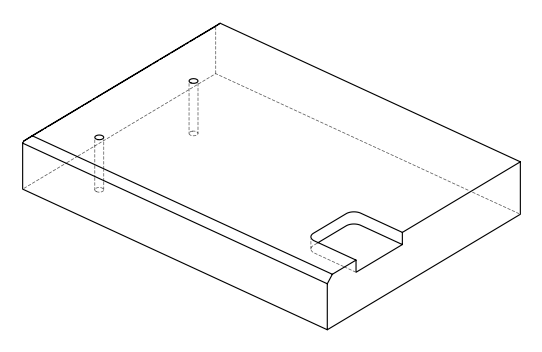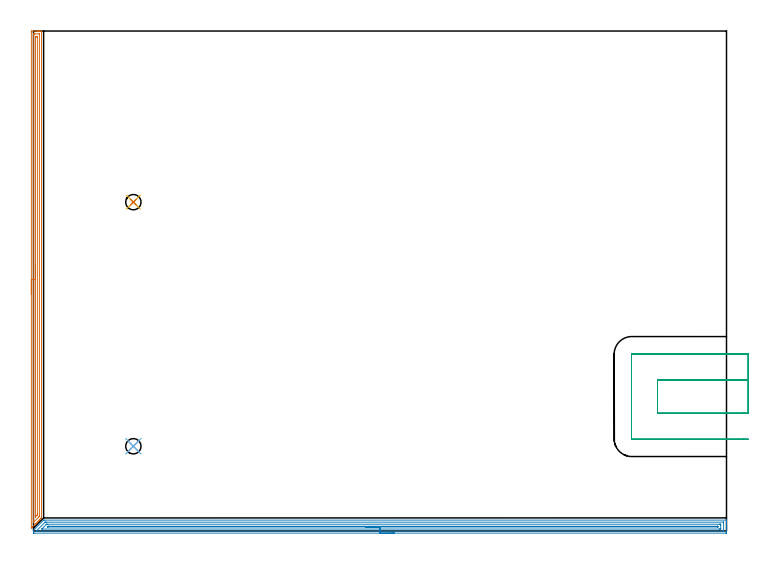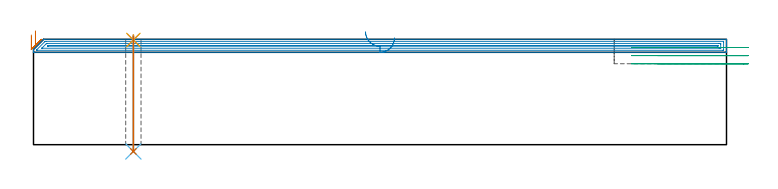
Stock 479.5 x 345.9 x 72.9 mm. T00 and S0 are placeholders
(PLAN: 7 operations, 3 tool changes, 27.3 min)
(1 AREA_MILL | FG_CHAMFER_SURFACE | UGT0205_001 | 8.36 min | 8466 mm3)
(2 AREA_MILL_1 | FG_CHAMFER_SURFACE_1 | UGT0205_001 | 15.43 min | 19263 mm3)
(3 MILL_SLOT | SLOT_PARTIAL_RECTANGULAR | UGT0201_106 | Follow Part, ap 6, ae 75% | 2.79 min | 107927 mm3)
(4 SPOT_DRILL | STEP1HOLE | NXT0321_9005460120000 | 0.03 min | 15 mm3)
(5 SPOT_DRILL_1 | STEP1HOLE_1 | NXT0321_9005460120000 | 0.03 min | 5 mm3)
(6 DRILL_THROUGH_HOLE_INTO_CENTER | STEP1HOLE | UGT0301_218 | 0.32 min | 6415 mm3)
(7 DRILL_THROUGH_HOLE_INTO_CENTER_1 | STEP1HOLE_1 | UGT0301_218 | 0.32 min | 6396 mm3)
(TOOL UGT0205_001 | Chamfer Mill 20 x 3 x 45 deg. | D20 FL50 Z2)
(TOOL UGT0201_106 | End Mill 24 mm | D24 FL25 Z2)
(TOOL NXT0321_9005460120000 | NC Spot Drill, 142deg, 12mm, Carbide, Uncoated | D12 PA142 FL30 Z2)
(TOOL UGT0301_218 | Twist Drill 10.6 mm | D10.6 PA118 FL86 Z2)
(OP 1 AREA_MILL)
G17 G21 G94 G90
T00 M6
G54
G17 G0 G90 X-1.5 Y163.95 S1061 M3
G43 Z82.9 H0
Z75.9
G94 G1 Y163.988 Z75.028 F250.
Y164.102 Z74.164
Y164.291 Z73.312
Y164.553 Z72.48
Y164.887 Z71.674
Y165.29 Z70.9
Y165.759 Z70.164
Y166.29 Z69.472
Y166.879 Z68.829
Y167.522 Z68.24
Y168.214 Z67.709
Y168.95 Z67.24
Y169.724 Z66.837
Y170.53 Z66.503
Y171.362 Z66.241
Y172.214 Z66.052
Y173.079 Z65.938
Y173.95 Z65.9
X-1.499 Y345.295 Z65.901
X-1.496 Y345.719 Z65.902
X-1.491 Y345.89 Z65.905
X-1.078 Y345.9 Z66.319
X2.44 Z69.834
X3.006 Z70.403
X3.319 Z70.715
X3.886 Z71.282
X4.198 Z71.593
X5.2 Z72.599
X5.494 Y345.89 Z72.893
X5.5 Y345.741 Z72.9
Y9.745
X5.496 Y8.995 Z72.89
X5.353 Y8.852 Z72.751
X5.236 Y8.735 Z72.634
X5.078 Y8.575 Z72.472
X4.358 Y7.858 Z71.758
X4.015 Y7.513 Z71.411
X3.424 Y6.924 Z70.824
X2.733 Y6.232 Z70.132
X1.783 Y5.282 Z69.182
X0.444 Y3.944 Z67.843
X-0.574 Y2.925 Z66.824
X-0.785 Y2.714 Z66.613
X-0.894 Y2.605 Z66.504
X-1.342 Y2.159 Z66.058
X-1.493 Y2.019 Z65.906
X-1.5 Y2.177 Z65.9
Y173.95
X-0.086 Z67.314
X-0.085 Y343.395 Z67.315
X-0.084 Y343.51 Z67.316
X-0.079 Y343.889 Z67.321
X0.299 Y343.897 Z67.699
X0.681 Y343.899 Z68.081
X1.176 Y343.9 Z68.576
X3.814 Z71.214
X4.003 Y343.899 Z71.403
X4.032 Y343.898 Z71.432
X4.061 Y343.894 Z71.461
X4.079 Y343.889 Z71.479
X4.08 Y343.867 Z71.48
X4.085 Y343.625 Z71.485
Y10.637
X4.082 Y10.248 Z71.482
X4.079 Y10.058 Z71.479
X3.992 Y9.954 Z71.392
X3.793 Y9.745 Z71.193
X3.555 Y9.505 Z70.955
X3.319 Y9.269 Z70.719
X0.225 Y6.175 Z67.625
X0.09 Y6.04 Z67.49
X0.011 Y5.963 Z67.411
X-0.067 Y5.89 Z67.333
X-0.077 Y5.883 Z67.323
X-0.08 Y5.926 Z67.32
X-0.084 Y6.059 Z67.316
X-0.085 Y6.175 Z67.315
X-0.086 Y6.692 Z67.314
Y173.95
X1.328 Z68.728
X1.329 Y341.068 Z68.729
X1.332 Y341.725 Z68.732
X1.335 Y341.842 Z68.735
X1.338 Y341.89 Z68.738
X1.392 Y341.896 Z68.792
X1.56 Y341.898 Z68.96
X2.268 Y341.899 Z69.668
X2.44 Y341.897 Z69.84
X2.611 Y341.893 Z70.011
X2.656 Y341.89 Z70.056
X2.665 Y341.864 Z70.065
X2.668 Y341.803 Z70.068
X2.67 Y341.725 Z70.07
X2.671 Y341.49 Z70.071
Y12.187
X2.669 Y11.529 Z70.069
X2.667 Y11.299 Z70.067
X2.661 Y11.072 Z70.061
X2.44 Y10.842 Z69.84
X2.339 Y10.739 Z69.739
X1.345 Y9.745 Z68.745
X1.338 Y9.741 Z68.738
X1.334 Y9.742 Z68.734
X1.331 Y9.745 Z68.731
X1.33 Y9.756 Z68.73
X1.329 Y9.98 Z68.729
Y10.637
X1.328 Y173.95 Z68.728
Y174.822 Z68.767
Y175.687 Z68.88
Y176.538 Z69.069
Y177.37 Z69.332
Y178.176 Z69.665
Y178.95 Z70.068
Y179.686 Z70.537
Y180.378 Z71.068
Y181.021 Z71.657
Y181.611 Z72.301
Y182.142 Z72.993
Y182.61 Z73.728
Y183.013 Z74.502
Y183.347 Z75.308
Y183.609 Z76.14
Y183.798 Z76.992
Y183.912 Z77.857
Y183.95 Z78.728
G0 Z82.9
M5
M2
(OP 2 AREA_MILL_1)
G17 G21 G94 G90
T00 M6
G54
G17 G0 G90 X249.75 Y-1.5 S1061 M3
G43 Z82.9 H0
Z73.9
G94 G1 X249.712 Z73.028 F250.
X249.598 Z72.164
X249.409 Z71.312
X249.147 Z70.48
X248.813 Z69.674
X248.41 Z68.9
X247.942 Z68.164
X247.41 Z67.472
X246.821 Z66.829
X246.178 Z66.24
X245.486 Z65.708
X244.75 Z65.24
X243.976 Z64.837
X243.17 Z64.503
X242.338 Z64.241
X241.486 Z64.052
X240.622 Z63.938
X239.75 Z63.9
X0.438 Y-1.499 Z63.901
X0.179 Y-1.496 Z63.904
X0.002 Y-1.491 Z63.905
X0. Y-1.341 Z64.056
Y-0.986 Z64.409
Y-0.277 Z65.123
Y0.342 Z65.742
X0.001 Y0.432 Z65.831
X0.01 Y0.499 Z65.896
X0.072 Y0.573 Z65.971
X6.883 Y7.384 Z72.783
X6.937 Y7.434 Z72.833
X7.005 Y7.495 Z72.891
X7.777 Y7.5 Z72.9
X479.321
X479.49 Y7.497 Z72.888
X479.492 Y7.473 Z72.864
X479.5 Y7.089 Z72.488
Y6.811 Z72.21
Y6.101 Z71.496
Y4.86 Z70.257
Y3.443 Z68.838
Y-0.721 Z64.677
X479.497 Y-0.986 Z64.411
X479.491 Y-1.492 Z63.906
X479.387 Y-1.495 Z63.903
X478.874 Y-1.5 Z63.9
X239.75
Y-0.086 Z65.314
X2.399
X2.01 Y-0.077 Z65.323
X2.008 Y-0.005 Z65.395
X2.01 Y0.033 Z65.433
X2.03 Y0.068 Z65.468
X2.076 Y0.122 Z65.522
X2.131 Y0.18 Z65.58
X7.777 Y5.827 Z71.227
X7.917 Y5.962 Z71.362
X8.027 Y6.066 Z71.466
X8.232 Y6.079 Z71.479
X8.671 Y6.086 Z71.486
X8.686
X477.309
X477.413 Y6.084 Z71.484
X477.464 Y6.082 Z71.482
X477.484 Y6.079 Z71.479
X477.49 Y6.069 Z71.469
X477.495 Y5.95 Z71.35
X477.499 Y5.691 Z71.091
Y0.376 Z65.776
X477.491 Y-0.035 Z65.365
X477.488 Y-0.08 Z65.32
X477.47 Y-0.082 Z65.318
X477.416 Y-0.084 Z65.316
X477.306 Y-0.085 Z65.315
X477.086 Y-0.086 Z65.314
X239.75
Y1.328 Z66.728
X6.335 Y1.329 Z66.729
X6.163
X5.99 Y1.331 Z66.731
X5.755 Y1.335 Z66.735
X5.889 Y1.482 Z66.882
X5.99 Y1.59 Z66.99
X8.728 Y4.329 Z69.729
X9.008 Y4.605 Z70.005
X9.053 Y4.646 Z70.046
X9.072 Y4.661 Z70.061
X9.105 Y4.665 Z70.065
X9.222 Y4.669 Z70.069
X9.565 Y4.671 Z70.071
X474.404
X474.954 Y4.67 Z70.07
X475.298 Y4.667 Z70.067
X475.412 Y4.664 Z70.064
X475.49 Y4.656 Z70.056
X475.494 Y4.529 Z69.929
X475.498 Y4.329 Z69.729
X475.5 Y4.129 Z69.529
X475.499 Y1.472 Z66.872
X475.496 Y1.405 Z66.805
X475.49 Y1.353 Z66.753
X475.485 Y1.335 Z66.735
X475.47 Y1.334 Z66.734
X475.298 Y1.331 Z66.731
X474.75 Y1.329 Z66.729
X474.404 Y1.328 Z66.728
X239.75
Y2.743 Z68.143
X10.272
X9.845 Y2.744 Z68.144
X9.729 Y2.746 Z68.146
X9.623 Y2.75 Z68.15
X9.611 Y2.752 Z68.152
X9.62 Y2.763 Z68.163
X9.651 Y2.798 Z68.198
X9.81 Y2.959 Z68.359
X9.933 Y3.079 Z68.479
X10.06 Y3.199 Z68.599
X10.121 Y3.25 Z68.65
X10.189 Y3.253 Z68.653
X10.334 Y3.256 Z68.656
X10.459 Y3.257 Z68.657
X10.646
X473.323
X473.41 Y3.256 Z68.656
X473.477 Y3.252 Z68.652
X473.49 Y3.25 Z68.65
X473.494 Y3.242 Z68.642
X473.497 Y3.216 Z68.616
X473.499 Y3. Z68.4
X473.497 Y2.784 Z68.184
X473.494 Y2.758 Z68.158
X473.49 Y2.75 Z68.15
X473.478 Y2.748 Z68.148
X473.41 Y2.744 Z68.144
X473.323 Y2.743 Z68.143
X473.136
X239.75
X238.878 Z68.181
X238.014 Z68.295
X237.162 Z68.483
X236.33 Z68.746
X235.524 Z69.08
X234.75 Z69.482
X234.014 Z69.951
X233.322 Z70.482
X232.679 Z71.072
X232.09 Z71.715
X231.558 Z72.407
X231.09 Z73.143
X230.687 Z73.916
X230.353 Z74.722
X230.091 Z75.554
X229.902 Z76.406
X229.788 Z77.271
X229.75 Z78.143
G0 Z82.9
M5
M2
(OP 3 MILL_SLOT)
G17 G21 G94 G90
T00 M6
G54
G17 G0 G90 X494.5 Y104.5 S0 M3
G43 Z82.9 H0
Z67.267
G94 G1 X491.5 F250.
X431.8 F500.
Y81.5
X491.5
X494.5 F250.
Y122.5
X491.5
X414. F500.
G3 X413.8 Y122.3 R0.2
G1 Y63.7
G3 X414. Y63.5 R0.2
G1 X491.5
X494.5 F250.
G0 Y104.5 Z61.633
G1 X491.5
X431.8 F500.
Y81.5
X491.5
X494.5 F250.
Y122.5
X491.5
X414. F500.
G3 X413.8 Y122.3 R0.2
G1 Y63.7
G3 X414. Y63.5 R0.2
G1 X491.5
X494.5 F250.
G0 Y104.5 Z56.
G1 X491.5
X431.8 F500.
Y81.5
X491.5
X494.5 F250.
Y122.5
X491.5
X414. F500.
G3 X413.8 Y122.3 R0.2
G1 Y63.7
G3 X414. Y63.5 R0.2
G1 X491.5
X494.5 F250.
G0 Z82.9
M5
M2
(OP 4 SPOT_DRILL)
G17 G21 G94 G90
T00 M6
G54
G17 G0 G90 X69.1 Y58.6 S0 M3
G43 Z82.9 H0
G94 G81 G98 Z72.444 F250. R75.9
G80
M5
M2
(OP 5 SPOT_DRILL_1)
G17 G21 G94 G90
T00 M6
G54
G17 G0 G90 X69.1 Y227.5 S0 M3
G43 Z82.9 H0
G94 G81 G98 Z72.444 F250. R75.9
G80
M5
M2
(OP 6 DRILL_THROUGH_HOLE_INTO_CENTER)
G17 G21 G94 G90
T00 M6
G54
G17 G0 G90 X69.1 Y58.6 S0 M3
G43 Z82.9 H0
G94 G73 G98 Z-4.685 F250. Q9.698 R74.9
G80
M5
M2
(OP 7 DRILL_THROUGH_HOLE_INTO_CENTER_1)
G17 G21 G94 G90
T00 M6
G54
G17 G0 G90 X69.1 Y227.5 S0 M3
G43 Z82.9 H0
G94 G73 G98 Z-4.685 F250. Q9.698 R74.9
G80
M5
M2
